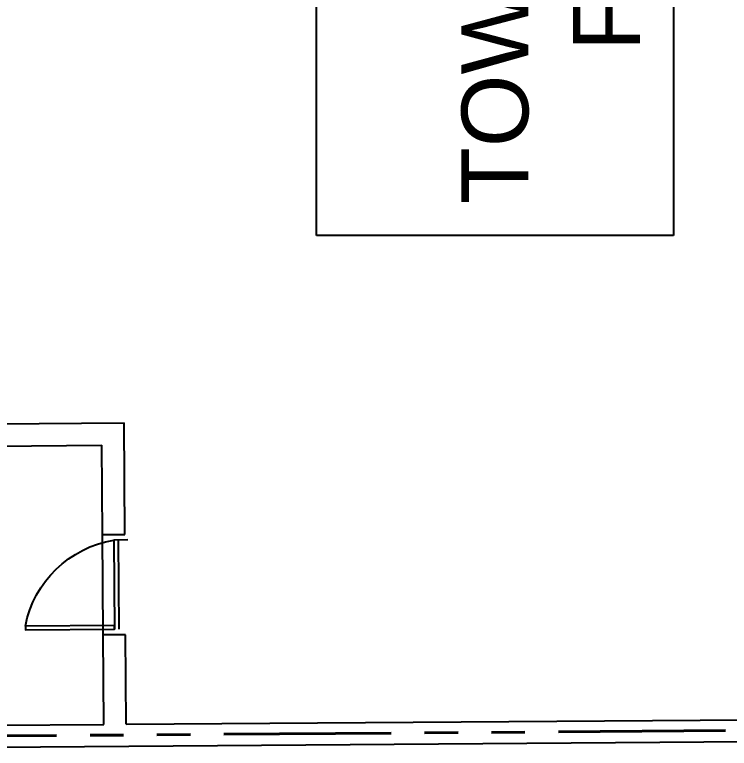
# Model space of a CAD drawing. Header units: feet. Extents: x 919634 to 928945, y 707022 to 708026.
# Drawn here: x 920138.23 to 920159.6, y 707469.87 to 707491.81 of the extents above; entities that cross this region are included whole.
import ezdxf

# ---------------------------------------------------------------- set-up
doc = ezdxf.new("R2010")
doc.units = ezdxf.units.FT
doc.header["$LTSCALE"] = 20
doc.header["$MEASUREMENT"] = 0
doc.linetypes.add('Site Plan$0$PHANTOM2', pattern=[1.25, 0.625, -0.125, 0.125, -0.125, 0.125, -0.125])
for name, color, linetype in [('-u-site-xref', 7, 'Continuous'), ('Site Plan$0$-u-site-bldg ID', 7, 'Continuous'), ('Site Plan$0$-u-site-bldg-slab', 6, 'Continuous'), ('Site Plan$0$-u-site-bldg_interior', 252, 'Continuous'), ('Site Plan$0$A-DOOR', 253, 'Continuous')]:
    doc.layers.add(name, color=color, linetype=linetype)
doc.layers.add('Site Plan$0$SP-LOT LINES', color=252, linetype='Site Plan$0$PHANTOM2', lineweight=40)
doc.layers.get('-u-site-xref').off()
doc.styles.add('Site Plan$0$ARIAL', font='arial.ttf')

# ---------------------------------------------------------------- blocks, each defined once
blk = doc.blocks.new('*U239')
at = {"layer": 'Site Plan$0$A-DOOR'}
blk.add_lwpolyline([(-28.62, -31.97), (-30, -31.97), (-30, 0), (-28.62, 0)], close=True, dxfattribs=at)
blk.add_arc((-36.41, 6.14), 38.9, 281.5467, 350.9125, dxfattribs=at)
blk = doc.blocks.new('Site Plan')
at = {"layer": 'Site Plan$0$-u-site-bldg-slab'}
blk.add_line((920140.884, 707473.263), (920140.863, 707476.263), dxfattribs=at)
at = {"layer": 'Site Plan$0$-u-site-bldg_interior'}
for p, q in [((920132.755, 707479.537), (920141.505, 707479.601)), ((920141.529, 707476.268), (920141.505, 707479.601)), ((920132.093, 707478.866), (920140.843, 707478.93)), ((920140.863, 707476.263), (920140.843, 707478.93)), ((920140.863, 707476.263), (920141.529, 707476.268)), ((920141.614, 707476.102), (920141.201, 707476.099)), ((920141.201, 707476.099), (920141.22, 707473.432)), ((920141.326, 707476.1), (920141.345, 707473.433)), ((920141.551, 707473.268), (920140.884, 707473.263)), ((920140.904, 707470.586), (920140.884, 707473.263)), ((920141.571, 707470.591), (920141.551, 707473.268)), ((920141.571, 707470.591), (920176.486, 707470.846)), ((920135.321, 707470.545), (920140.904, 707470.586)), ((920132.826, 707469.871), (920176.491, 707470.19))]:
    blk.add_line(p, q, dxfattribs=at)
at = {"layer": 'Site Plan$0$SP-LOT LINES', "ltscale": 0.4}
blk.add_line((920209.488, 707470.764), (920115.49, 707470.078), dxfattribs=at)
blk.add_line((920209.488, 707470.764), (920115.49, 707470.078), dxfattribs=at)
at = {"layer": 'Site Plan$0$-u-site-bldg_interior', "xscale": -0.08333333333333333, "yscale": 0.08333333333333333, "zscale": 0.08333333333333333, "rotation": 270.4182178492434}
blk.add_blockref('*U239', (920141.202, 707475.932), dxfattribs=at)
at = {"layer": 'Site Plan$0$-u-site-bldg ID', "insert": (920148.26, 707504.374, 0), "char_height": 2, "width": 36.33866, "attachment_point": 2, "rotation": 90, "style": 'Site Plan$0$ARIAL', "bg_fill": 19, "box_fill_scale": 1.5, "bg_fill_color": 256, "bg_fill_transparency": 0}
blk.add_mtext("BLDG. 3 (7-UNITS)\\PTOWNHOME  (REAR LOAD)\\PF.F. = 14.50' N.A.V.D.", dxfattribs=at)

msp = doc.modelspace()

# ---------------------------------------------------------------- block references
at = {"layer": '-u-site-xref'}
msp.add_blockref('Site Plan', (0, 0), dxfattribs=at)

doc.saveas('drawing.dxf')
